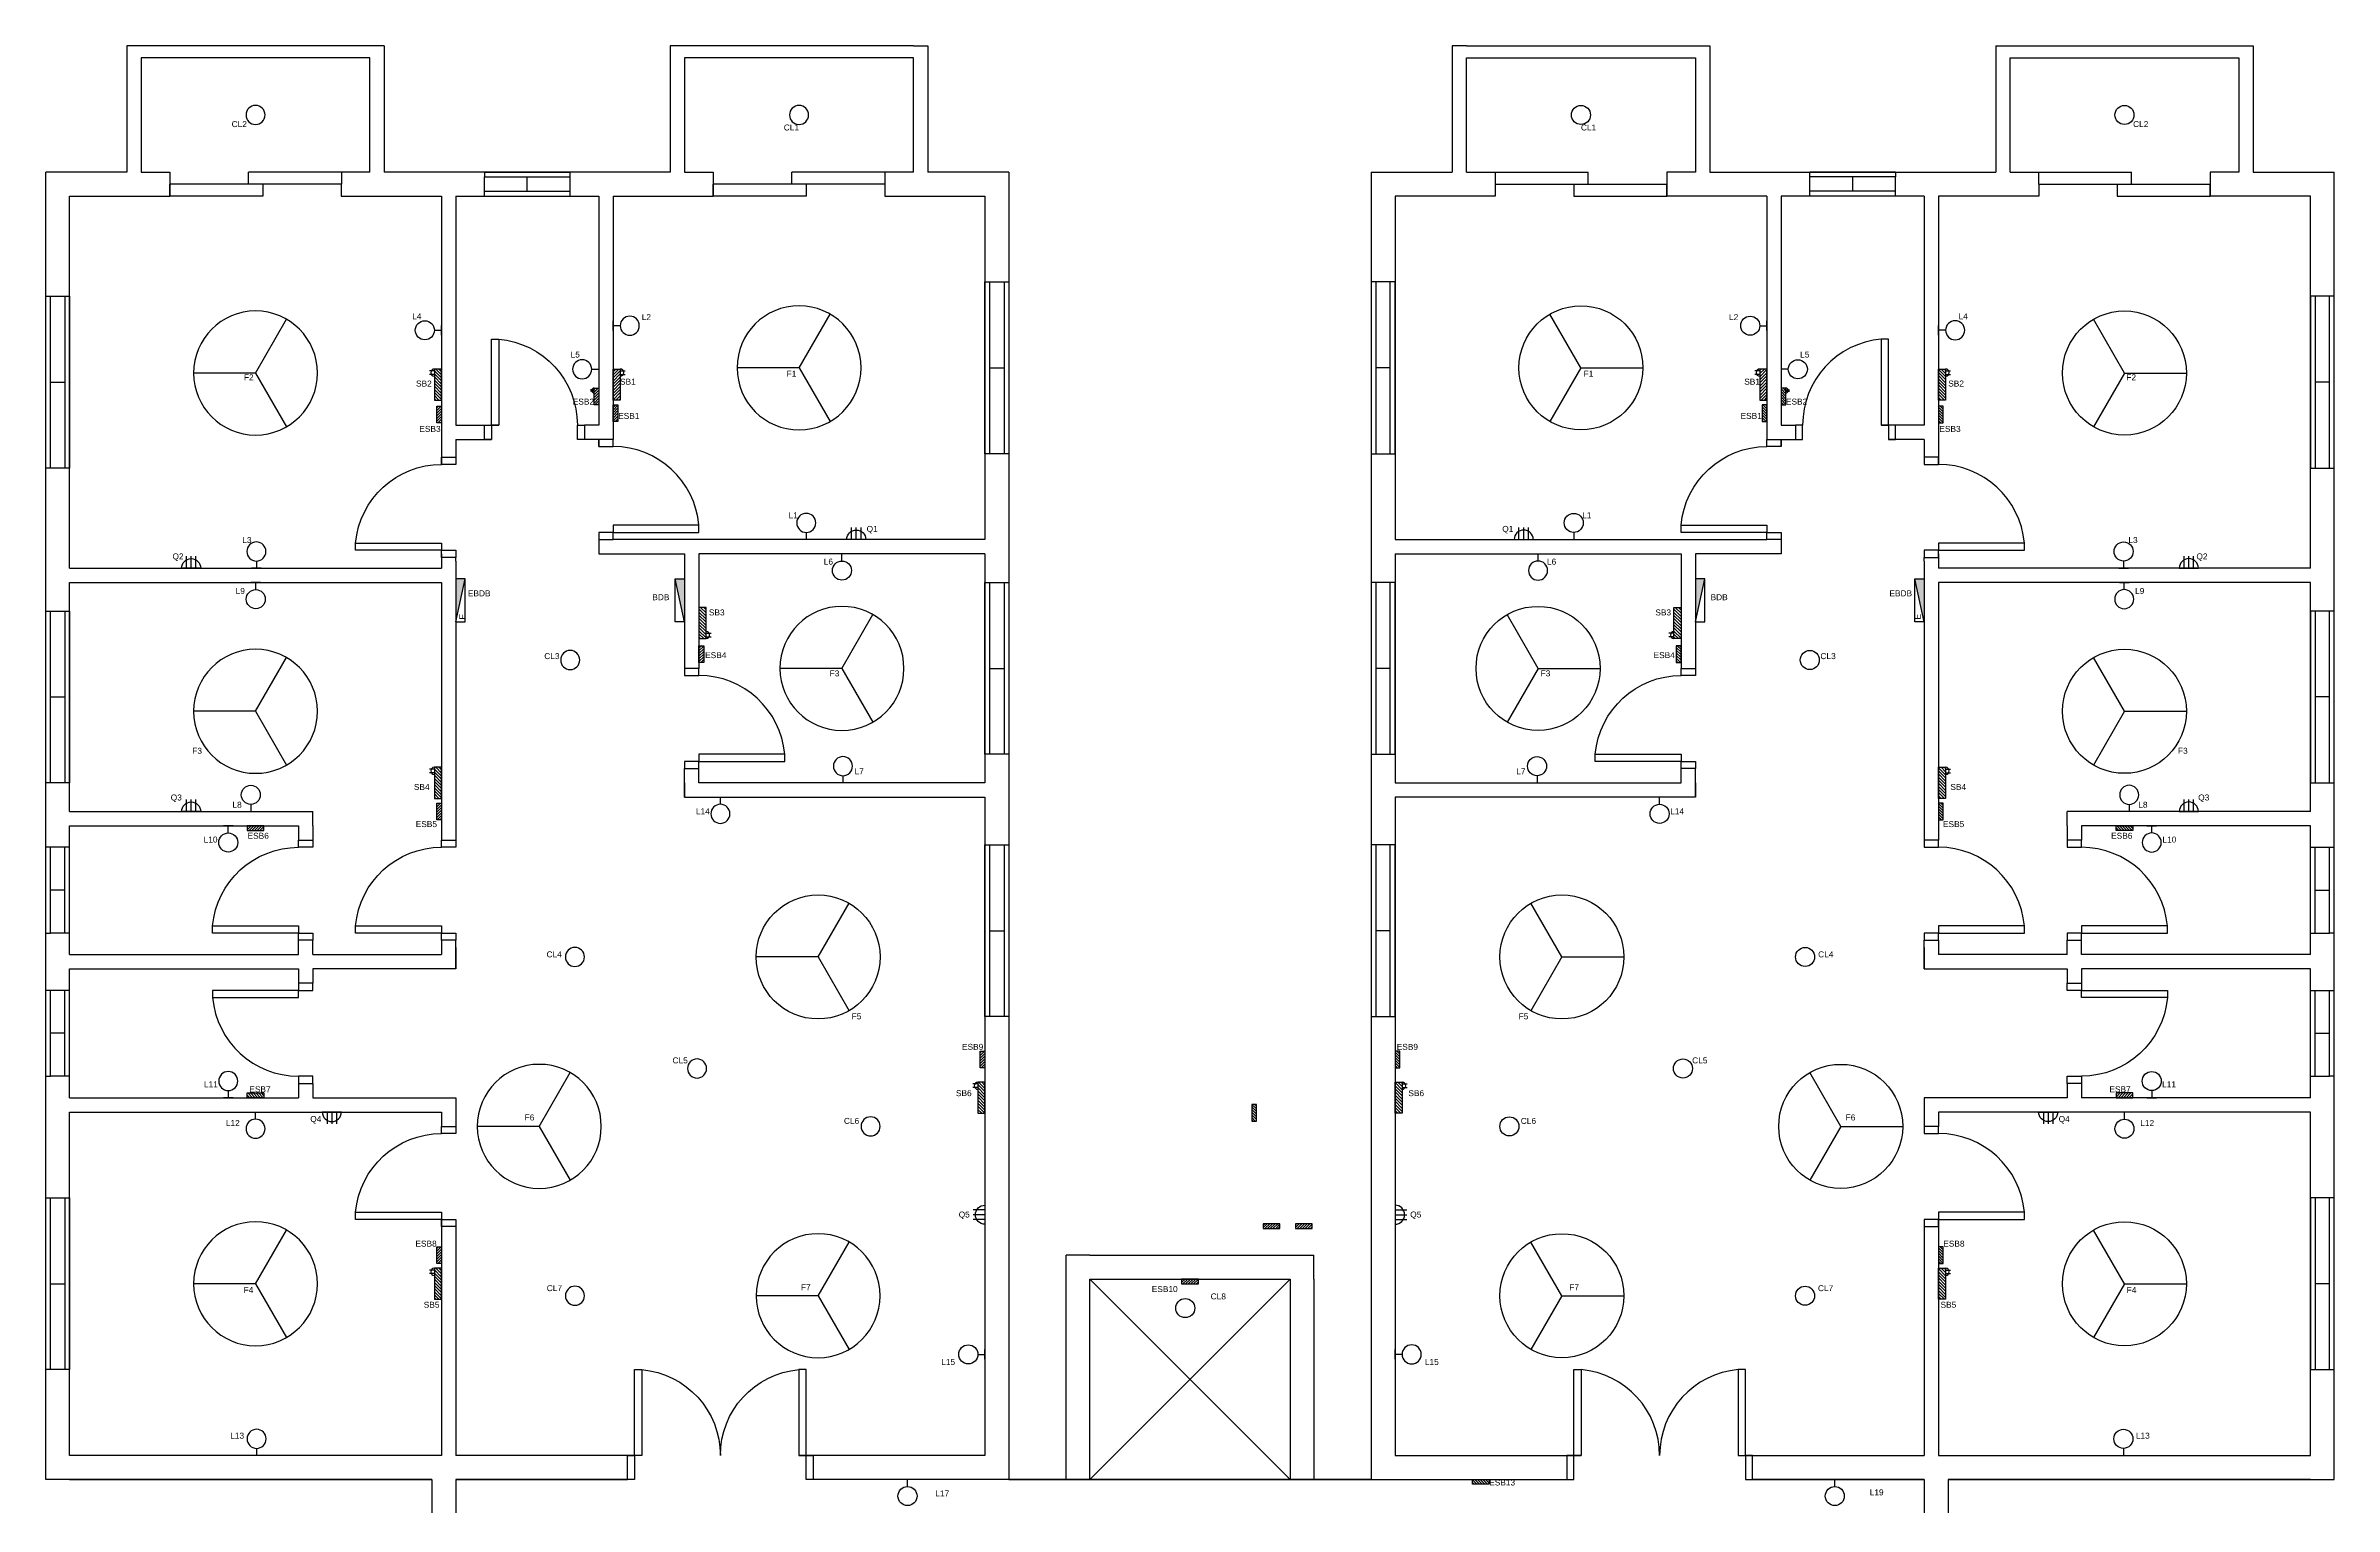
# Model space of a CAD drawing. Header units: inches. Extents: x 61297 to 163996, y 9483 to 32239.
# Drawn here: x 72933 to 73893, y 10203 to 10815 of the extents above; entities that cross this region are included whole.
import ezdxf

# ---------------------------------------------------------------- set-up
doc = ezdxf.new("R2010")
doc.units = ezdxf.units.IN
doc.linetypes.add('HIDDEN', pattern=[9.525, 6.35, -3.175])
for name, color, linetype in [('door', 80, 'Continuous'), ('Doors', 230, 'Continuous'), ('Layer1', 7, 'Continuous'), ('Light Fans and Socketst', 170, 'Continuous'), ('Main Conduit', 50, 'HIDDEN'), ('Toiler Window', 30, 'Continuous'), ('Windows', 30, 'Continuous')]:
    doc.layers.add(name, color=color, linetype=linetype)
doc.styles.get("Standard").update_dxf_attribs({"font": 'arial.ttf'})
pattern_1 = [(45, (67717.308, 6904.4966), (-0.65106857, 0.65106857), [])]
pattern_2 = [(315, (71950.6641, 13825.1113), (0.65106857, 0.65106857), [])]
pattern_3 = [(135, (75394.8549, 7420.5639), (-0.65106857, -0.65106857), [])]
pattern_4 = [(315, (71950.6641, 13658.1372), (0.65106857, 0.65106857), [])]
pattern_5 = [(315, (71950.6641, 13448.1372), (0.65106857, 0.65106857), [])]
pattern_6 = [(315, (71722.6641, 13526.1372), (0.65106857, 0.65106857), [])]

# ---------------------------------------------------------------- blocks, each defined once
blk = doc.blocks.new('Door_Sing')
at = {"layer": 'Doors'}
for points in [[(-3, 6), (-3, 42), (-6, 42), (-6, 6), (-3, 6)], [(-38.98, 0), (-38.98, 6), (-41.98, 6), (-41.98, 0), (-38.98, 0)]]:
    blk.add_lwpolyline(points, dxfattribs=at)
blk.add_lwpolyline([(-3, 0), (0, 0), (0, 6), (-3, 6)], close=True, dxfattribs=at)
blk.add_arc((-2.84, 6), 36.14, 95.01978, 180, dxfattribs=at)
blk = doc.blocks.new('Window_Large')
at = {"layer": 'Windows'}
for p, q in [((72, 10), (0, 10)), ((0, 10), (0, 0)), ((72, 0), (72, 10)), ((72, 8), (0, 8)), ((0, 2), (72, 2)), ((0, 0), (72, 0)), ((36, 8), (36, 2))]:
    blk.add_line(p, q, dxfattribs=at)
blk = doc.blocks.new('Toilet Window')
for p, q in [((82016.8, 16081.38), (82016.8, 16117.38)), ((82016.8, 16117.38), (82026.8, 16117.38)), ((82018.8, 16081.38), (82018.8, 16117.38)), ((82024.8, 16081.38), (82024.8, 16117.38)), ((82026.8, 16081.38), (82026.8, 16117.38)), ((82018.8, 16099.38), (82024.8, 16099.38)), ((82016.8, 16081.38), (82018.8, 16081.38)), ((82018.8, 16081.38), (82024.8, 16081.38)), ((82026.8, 16081.38), (82024.8, 16081.38))]:
    blk.add_line(p, q)
blk = doc.blocks.new('Fan')
at = {"layer": 'Light Fans and Socketst'}
for q in [(-13, 22.52), (-13, -22.52), (26, 0)]:
    blk.add_line((0, 0), q, dxfattribs=at)
blk.add_circle((0, 0), 26, dxfattribs=at)
blk = doc.blocks.new('Light Ceiling')
at = {"layer": 'Light Fans and Socketst'}
blk.add_circle((0, 0), 4, dxfattribs=at)
blk = doc.blocks.new('Light')
at = {"layer": 'Light Fans and Socketst'}
blk.add_line((0, 2), (0, -2), dxfattribs=at)
blk.add_lwpolyline([(2.99, 0), (1.49, 0), (0, 0)], dxfattribs=at)
blk.add_circle((6.99, 0), 4, dxfattribs=at)
blk = doc.blocks.new('BDB')
h = blk.add_hatch(color=256)
h.dxf.hatch_style = 1
h.paths.add_polyline_path([(13.5, 4), (-4.5, 0), (13.5, 0)])
blk.add_line((-4.5, 0), (13.5, 4))
at = {"layer": 'Layer1'}
blk.add_lwpolyline([(-4.5, 4), (13.5, 4), (13.5, 0), (-4.5, 0), (-4.5, 4)], dxfattribs=at)
blk = doc.blocks.new('Emergency_BDB')
at = {"layer": 'Layer1'}
blk.add_blockref('BDB', (0, 0), dxfattribs=at)
at = {"layer": 'Layer1', "insert": (-4.5, 4), "char_height": 2.5, "attachment_point": 1}
blk.add_mtext_dynamic_manual_height_columns(' E', width=4.2009, gutter_width=12.5, heights=[0], dxfattribs=at)
blk = doc.blocks.new('ESB')
h = blk.add_hatch()
h.set_pattern_fill('ANSI31', color=256, scale=0.25)
h.set_pattern_definition([(45, (-3149.957, -1763.2019), (-0.561266, 0.561266), [])])
h.paths.add_polyline_path([(3.5, 2), (-3.5, 2), (-3.5, 0), (3.5, 0)])
blk.add_lwpolyline([(3.5, 0), (3.5, 2), (-3.5, 2), (-3.5, 0)], close=True)
blk = doc.blocks.new('Socket')
for p, q in [((-4, 0), (4, 0)), ((-2, 0), (-2, 5)), ((0, 0), (0, 5)), ((2, 0), (2, 5))]:
    blk.add_line(p, q)
blk.add_arc((0, 0), 4, 0, 180)

msp = doc.modelspace()

# ---------------------------------------------------------------- hatches: boundary and pattern name
at = {"layer": 'Layer1'}
h = msp.add_hatch(dxfattribs=at)
h.set_pattern_fill('ANSI31', color=256, scale=0.29, angle=-90)
h.set_pattern_definition(pattern_2)
h.paths.add_polyline_path([(73095.78, 10666.311), (73098.76, 10666.311), (73098.76, 10679.339), (73095.78, 10679.339)])
h = msp.add_hatch(dxfattribs=at)
h.set_pattern_fill('ANSI31', color=256, scale=0.29)
h.set_pattern_definition(pattern_1)
h.paths.add_polyline_path([(73173.74, 10679.339), (73170.76, 10679.339), (73170.76, 10666.311), (73173.74, 10666.311)])
h = msp.add_hatch(dxfattribs=at)
h.set_pattern_fill('ANSI31', color=256, scale=0.29)
h.set_pattern_definition(pattern_1)
h.paths.add_polyline_path([(73651.78, 10679.339), (73654.76, 10679.339), (73654.76, 10666.311), (73651.78, 10666.311)])
h = msp.add_hatch(dxfattribs=at)
h.set_pattern_fill('ANSI31', color=256, scale=0.29, angle=-90)
h.set_pattern_definition(pattern_2)
h.paths.add_polyline_path([(73729.74, 10679.339), (73726.76, 10679.339), (73726.76, 10666.311), (73729.74, 10666.311)])
h = msp.add_hatch(dxfattribs=at)
h.set_pattern_fill('ANSI31', color=256, scale=0.29, angle=90)
h.set_pattern_definition(pattern_3)
h.paths.add_polyline_path([(73209.74, 10579.365), (73206.76, 10579.365), (73206.76, 10566.336), (73209.74, 10566.336)])
h = msp.add_hatch(dxfattribs=at)
h.set_pattern_fill('ANSI31', color=256, scale=0.29, angle=90)
h.set_pattern_definition(pattern_3)
h.paths.add_polyline_path([(73615.78, 10566.336), (73618.76, 10566.336), (73618.76, 10579.365), (73615.78, 10579.365)])
h = msp.add_hatch(dxfattribs=at)
h.set_pattern_fill('ANSI31', color=256, scale=0.29, angle=-90)
h.set_pattern_definition(pattern_4)
h.paths.add_polyline_path([(73095.78, 10499.336), (73098.76, 10499.336), (73098.76, 10512.365), (73095.78, 10512.365)])
h = msp.add_hatch(dxfattribs=at)
h.set_pattern_fill('ANSI31', color=256, scale=0.29, angle=-90)
h.set_pattern_definition(pattern_4)
h.paths.add_polyline_path([(73729.74, 10512.365), (73726.76, 10512.365), (73726.76, 10499.336), (73729.74, 10499.336)])
h = msp.add_hatch(dxfattribs=at)
h.set_pattern_fill('ANSI31', color=256, scale=0.29, angle=-90)
h.set_pattern_definition(pattern_6)
h.paths.add_polyline_path([(73323.78, 10367.336), (73326.76, 10367.336), (73326.76, 10380.365), (73323.78, 10380.365)])
h = msp.add_hatch(dxfattribs=at)
h.set_pattern_fill('ANSI31', color=256, scale=0.29, angle=-90)
h.set_pattern_definition(pattern_6)
h.paths.add_polyline_path([(73501.74, 10380.365), (73498.76, 10380.365), (73498.76, 10367.336), (73501.74, 10367.336)])
h = msp.add_hatch(dxfattribs=at)
h.set_pattern_fill('ANSI31', color=256, scale=0.29, angle=-90)
h.set_pattern_definition(pattern_5)
h.paths.add_polyline_path([(73095.78, 10289.336), (73098.76, 10289.336), (73098.76, 10302.365), (73095.78, 10302.365)])
h = msp.add_hatch(dxfattribs=at)
h.set_pattern_fill('ANSI31', color=256, scale=0.29, angle=-90)
h.set_pattern_definition(pattern_5)
h.paths.add_polyline_path([(73729.74, 10302.365), (73726.76, 10302.365), (73726.76, 10289.336), (73729.74, 10289.336)])

# ---------------------------------------------------------------- linework, layer by layer
for p, q in [((72966.76, 10814.851), (72966.76, 10761.851)), ((73074.76, 10814.851), (72966.76, 10814.851)), ((73068.76, 10809.851), (72972.76, 10809.851)), ((72972.76, 10809.851), (72972.76, 10761.851)), ((73068.76, 10761.851), (73068.76, 10809.851)), ((73074.76, 10814.851), (73074.76, 10761.851)), ((73200.76, 10814.851), (73194.76, 10814.851)), ((73194.76, 10814.851), (73194.76, 10761.851)), ((73296.76, 10814.851), (73200.76, 10814.851)), ((73296.76, 10809.851), (73200.76, 10809.851)), ((73200.76, 10809.851), (73200.76, 10761.851)), ((73296.76, 10814.851), (73302.76, 10814.851)), ((73296.76, 10761.851), (73296.76, 10809.851)), ((73302.76, 10814.851), (73302.76, 10761.851)), ((73528.76, 10814.851), (73522.76, 10814.851)), ((73522.76, 10814.851), (73522.76, 10761.851)), ((73528.76, 10814.851), (73624.76, 10814.851)), ((73528.76, 10761.851), (73528.76, 10809.851)), ((73528.76, 10809.851), (73624.76, 10809.851)), ((73624.76, 10814.851), (73630.76, 10814.851)), ((73624.76, 10809.851), (73624.76, 10761.851)), ((73630.76, 10814.851), (73630.76, 10761.851)), ((73750.76, 10814.851), (73750.76, 10761.851)), ((73750.76, 10814.851), (73858.76, 10814.851)), ((73756.76, 10761.851), (73756.76, 10809.851)), ((73756.76, 10809.851), (73852.76, 10809.851)), ((73852.76, 10809.851), (73852.76, 10761.851)), ((73858.76, 10814.851), (73858.76, 10761.851)), ((72932.76, 10213.851), (72932.76, 10761.851)), ((72966.76, 10761.851), (72932.76, 10761.851)), ((72972.76, 10761.851), (72984.76, 10761.851)), ((72984.76, 10761.851), (72984.783, 10751.851)), ((73056.76, 10761.851), (73056.736, 10751.851)), ((73068.76, 10761.851), (73056.76, 10761.851)), ((73194.76, 10761.851), (73074.76, 10761.851)), ((73200.76, 10761.851), (73212.76, 10761.851)), ((73212.76, 10761.851), (73212.783, 10751.851)), ((73284.76, 10761.851), (73284.736, 10751.851)), ((73296.76, 10761.851), (73284.76, 10761.851)), ((73336.76, 10761.851), (73302.76, 10761.851)), ((73336.76, 10761.851), (73336.76, 10213.851)), ((73488.76, 10761.851), (73488.76, 10213.851)), ((73488.76, 10761.851), (73522.76, 10761.851)), ((73528.76, 10761.851), (73540.76, 10761.851)), ((73540.76, 10761.851), (73540.783, 10751.851)), ((73612.76, 10761.851), (73612.736, 10751.851)), ((73624.76, 10761.851), (73612.76, 10761.851)), ((73630.76, 10761.851), (73750.76, 10761.851)), ((73756.76, 10761.851), (73768.76, 10761.851)), ((73768.76, 10761.851), (73768.783, 10751.851)), ((73840.76, 10761.851), (73840.736, 10751.851)), ((73852.76, 10761.851), (73840.76, 10761.851)), ((73858.76, 10761.851), (73892.76, 10761.851)), ((73892.76, 10213.851), (73892.76, 10761.851)), ((72942.76, 10595.851), (72942.76, 10751.851)), ((72942.76, 10751.851), (72984.783, 10751.851)), ((73056.736, 10751.851), (73098.76, 10751.851)), ((73098.76, 10751.851), (73098.76, 10639.339)), ((73104.76, 10751.851), (73164.76, 10751.851)), ((73104.76, 10751.851), (73104.76, 10655.851)), ((73170.76, 10751.851), (73212.783, 10751.851)), ((73170.76, 10751.851), (73170.76, 10649.851)), ((73284.736, 10751.851), (73326.76, 10751.851)), ((73326.76, 10751.851), (73326.76, 10607.851)), ((73540.783, 10751.851), (73498.76, 10751.851)), ((73498.76, 10751.851), (73498.76, 10607.851)), ((73654.76, 10751.851), (73612.736, 10751.851)), ((73654.76, 10751.851), (73654.76, 10649.851)), ((73720.76, 10751.851), (73660.76, 10751.851)), ((73720.76, 10751.851), (73720.76, 10655.851)), ((73768.783, 10751.851), (73726.76, 10751.851)), ((73726.76, 10751.851), (73726.76, 10639.339)), ((73882.76, 10751.851), (73840.736, 10751.851)), ((73882.76, 10595.851), (73882.76, 10751.851)), ((73162.76, 10670.684), (73161.26, 10670.684)), ((73162.76, 10670.017), (73161.26, 10670.017)), ((73662.76, 10670.684), (73664.26, 10670.684)), ((73662.76, 10670.017), (73664.26, 10670.017)), ((73104.76, 10655.851), (73122.783, 10655.851)), ((73104.76, 10649.851), (73119.783, 10649.851)), ((73104.76, 10649.851), (73104.76, 10639.339)), ((73720.76, 10655.851), (73702.736, 10655.851)), ((73720.76, 10649.851), (73705.736, 10649.851)), ((73720.76, 10649.851), (73720.76, 10639.339)), ((73164.76, 10610.874), (73164.76, 10607.851)), ((73660.76, 10610.874), (73660.76, 10607.851)), ((73098.76, 10601.851), (73098.76, 10595.851)), ((73104.76, 10598.851), (73104.76, 10600.362)), ((73104.76, 10598.851), (73104.76, 10478.851)), ((73164.76, 10607.851), (73164.76, 10601.851)), ((73164.76, 10601.851), (73200.76, 10601.851)), ((73326.76, 10607.851), (73170.76, 10607.851)), ((73200.76, 10601.851), (73200.76, 10553.851)), ((73206.76, 10601.851), (73206.76, 10553.851)), ((73326.76, 10601.851), (73206.76, 10601.851)), ((73326.76, 10601.851), (73326.76, 10505.851)), ((73498.76, 10607.851), (73654.76, 10607.851)), ((73498.76, 10601.851), (73498.76, 10505.851)), ((73498.76, 10601.851), (73618.76, 10601.851)), ((73618.76, 10601.851), (73618.76, 10553.851)), ((73660.76, 10601.851), (73624.76, 10601.851)), ((73624.76, 10601.851), (73624.76, 10553.851)), ((73660.76, 10607.851), (73660.76, 10601.851)), ((73720.76, 10598.851), (73720.76, 10600.362)), ((73720.76, 10598.851), (73720.76, 10478.851)), ((73726.76, 10601.851), (73726.76, 10595.851)), ((72942.76, 10595.851), (73098.76, 10595.851)), ((72942.76, 10493.851), (72942.76, 10589.851)), ((72942.76, 10589.851), (73098.76, 10589.851)), ((73098.76, 10589.851), (73098.76, 10481.851)), ((73882.76, 10595.851), (73726.76, 10595.851)), ((73882.76, 10589.851), (73726.76, 10589.851)), ((73726.76, 10589.851), (73726.76, 10481.851)), ((73882.76, 10493.851), (73882.76, 10589.851)), ((73200.76, 10499.851), (73200.76, 10511.874)), ((73200.76, 10505.851), (73200.76, 10499.851)), ((73206.76, 10505.851), (73206.76, 10511.874)), ((73618.76, 10505.851), (73618.76, 10511.874)), ((73624.76, 10499.851), (73624.76, 10511.874)), ((73624.76, 10505.851), (73624.76, 10499.851)), ((72942.76, 10493.851), (73044.76, 10493.851)), ((73044.76, 10487.851), (73044.76, 10493.851)), ((73200.76, 10499.851), (73326.76, 10499.851)), ((73326.76, 10499.851), (73326.76, 10223.851)), ((73498.76, 10499.851), (73498.76, 10223.851)), ((73624.76, 10499.851), (73498.76, 10499.851)), ((73882.76, 10493.851), (73780.76, 10493.851)), ((73780.76, 10487.851), (73780.76, 10493.851)), ((72942.76, 10433.851), (72942.76, 10487.851)), ((72942.76, 10487.851), (73038.76, 10487.851)), ((73038.76, 10487.851), (73038.76, 10481.827)), ((73044.76, 10487.851), (73044.76, 10481.827)), ((73780.76, 10487.851), (73780.76, 10481.827)), ((73882.76, 10487.851), (73786.76, 10487.851)), ((73786.76, 10487.851), (73786.76, 10481.827)), ((73882.76, 10433.851), (73882.76, 10487.851)), ((73038.76, 10433.851), (73038.76, 10439.851)), ((73044.76, 10433.851), (73044.76, 10439.851)), ((73098.76, 10439.874), (73098.76, 10433.851)), ((73104.76, 10427.851), (73104.76, 10439.874)), ((73104.76, 10436.851), (73104.76, 10427.851)), ((73720.76, 10427.851), (73720.76, 10439.874)), ((73720.76, 10436.851), (73720.76, 10427.851)), ((73726.76, 10439.874), (73726.76, 10433.851)), ((73780.76, 10433.851), (73780.76, 10439.851)), ((73786.76, 10433.851), (73786.76, 10439.851)), ((72942.76, 10433.851), (73038.76, 10433.851)), ((72942.76, 10373.851), (72942.76, 10427.851)), ((72942.76, 10427.851), (73038.76, 10427.851)), ((73038.76, 10427.851), (73038.76, 10421.851)), ((73044.76, 10433.851), (73098.76, 10433.851)), ((73104.76, 10427.851), (73044.76, 10427.851)), ((73044.76, 10427.851), (73044.76, 10421.851)), ((73104.76, 10433.851), (73104.76, 10427.851)), ((73720.76, 10433.851), (73720.76, 10427.851)), ((73720.76, 10427.851), (73780.76, 10427.851)), ((73780.76, 10433.851), (73726.76, 10433.851)), ((73780.76, 10427.851), (73780.76, 10421.851)), ((73882.76, 10433.851), (73786.76, 10433.851)), ((73882.76, 10427.851), (73786.76, 10427.851)), ((73786.76, 10427.851), (73786.76, 10421.851)), ((73882.76, 10373.851), (73882.76, 10427.851)), ((73038.76, 10379.874), (73038.76, 10373.851)), ((73044.76, 10379.874), (73044.76, 10373.851)), ((73780.76, 10379.874), (73780.76, 10373.851)), ((73786.76, 10379.874), (73786.76, 10373.851)), ((72942.76, 10373.851), (73038.76, 10373.851)), ((73044.76, 10373.851), (73098.76, 10373.851)), ((73098.76, 10373.851), (73104.76, 10373.851)), ((73104.76, 10373.851), (73104.76, 10364.851)), ((73104.76, 10373.851), (73104.76, 10367.851)), ((73720.76, 10373.851), (73720.76, 10364.851)), ((73726.76, 10373.851), (73720.76, 10373.851)), ((73720.76, 10373.851), (73720.76, 10367.851)), ((73780.76, 10373.851), (73726.76, 10373.851)), ((73882.76, 10373.851), (73786.76, 10373.851)), ((72942.76, 10223.851), (72942.76, 10367.851)), ((72942.76, 10367.851), (73098.76, 10367.851)), ((73098.76, 10367.851), (73098.76, 10364.851)), ((73098.76, 10364.851), (73098.76, 10361.827)), ((73104.76, 10367.851), (73104.76, 10361.827)), ((73720.76, 10367.851), (73720.76, 10361.827)), ((73882.76, 10367.851), (73726.76, 10367.851)), ((73726.76, 10367.851), (73726.76, 10364.851)), ((73726.76, 10364.851), (73726.76, 10361.827)), ((73882.76, 10223.851), (73882.76, 10367.851)), ((73098.76, 10325.851), (73098.76, 10223.851)), ((73104.76, 10322.851), (73104.76, 10223.851)), ((73720.76, 10322.851), (73720.76, 10223.851)), ((73726.76, 10325.851), (73726.76, 10223.851)), ((73360.76, 10297.851), (73360.76, 10307.851)), ((73370.76, 10307.851), (73360.76, 10307.851)), ((73370.76, 10307.851), (73454.76, 10307.851)), ((73454.76, 10307.851), (73464.76, 10307.851)), ((73464.76, 10297.851), (73464.76, 10307.851)), ((73360.76, 10213.851), (73360.76, 10297.851)), ((73370.76, 10213.851), (73370.76, 10297.851)), ((73370.76, 10297.851), (73454.76, 10297.851)), ((73370.76, 10297.851), (73454.76, 10213.851)), ((73370.76, 10213.851), (73454.76, 10297.851)), ((73454.76, 10297.851), (73454.76, 10213.851)), ((73464.76, 10297.851), (73464.76, 10213.851)), ((73098.76, 10223.851), (72942.76, 10223.851)), ((73182.783, 10223.851), (73104.76, 10223.851)), ((73326.76, 10223.851), (73248.736, 10223.851)), ((73498.76, 10223.851), (73576.783, 10223.851)), ((73642.736, 10223.851), (73720.76, 10223.851)), ((73726.76, 10223.851), (73882.76, 10223.851)), ((72942.76, 10213.851), (72932.76, 10213.851)), ((73094.76, 10213.851), (72942.76, 10213.851)), ((72942.76, 10213.851), (73094.76, 10213.851)), ((73094.76, 10213.851), (72942.76, 10213.851)), ((73094.76, 10213.851), (73094.76, 10118.865)), ((73179.783, 10213.851), (73104.76, 10213.851)), ((73104.76, 10213.851), (73176.783, 10213.851)), ((73176.783, 10213.851), (73104.76, 10213.851)), ((73104.76, 10213.851), (73104.76, 10118.865)), ((73336.76, 10213.851), (73251.736, 10213.851)), ((73488.76, 10213.851), (73336.76, 10213.851)), ((73336.76, 10213.851), (73488.76, 10213.851)), ((73336.76, 10213.851), (73370.76, 10213.851)), ((73336.76, 10213.851), (73370.76, 10213.851)), ((73488.76, 10213.851), (73573.783, 10213.851)), ((73645.736, 10213.851), (73720.76, 10213.851)), ((73720.76, 10213.851), (73648.736, 10213.851)), ((73648.736, 10213.851), (73720.76, 10213.851)), ((73720.76, 10213.851), (73720.76, 10118.865)), ((73730.76, 10213.851), (73882.76, 10213.851)), ((73882.76, 10213.851), (73730.76, 10213.851)), ((73730.76, 10213.851), (73882.76, 10213.851)), ((73730.76, 10213.851), (73730.76, 10118.865)), ((73882.76, 10213.851), (73892.76, 10213.851))]:
    msp.add_line(p, q)
for points in [[(73164.76, 10751.851), (73164.76, 10655.851), (73158.76, 10655.851)], [(73660.76, 10751.851), (73660.76, 10655.851), (73666.76, 10655.851)], [(73164.76, 10646.851), (73164.76, 10649.851), (73161.76, 10649.851), (73158.76, 10649.851)], [(73660.76, 10646.851), (73660.76, 10649.851), (73663.76, 10649.851), (73666.76, 10649.851)], [(73326.76, 10505.851), (73206.76, 10505.851)], [(73498.76, 10505.851), (73618.76, 10505.851)]]:
    msp.add_lwpolyline(points)
for centre, start, end in [((73162.76, 10670.351), 90, 270), ((73662.76, 10670.351), 270, 90)]:
    msp.add_arc(centre, 1, start, end)
at = {"layer": 'door'}
for p, q in [((73017.76, 10756.851), (73017.76, 10761.851)), ((73056.76, 10761.851), (73017.76, 10761.851)), ((73056.76, 10761.851), (73056.76, 10756.851)), ((73245.76, 10756.851), (73245.76, 10761.851)), ((73284.76, 10761.851), (73245.76, 10761.851)), ((73284.76, 10761.851), (73284.76, 10756.851)), ((73540.76, 10761.851), (73579.76, 10761.851)), ((73540.76, 10761.851), (73540.76, 10756.851)), ((73579.76, 10756.851), (73579.76, 10761.851)), ((73768.76, 10761.851), (73807.76, 10761.851)), ((73768.76, 10761.851), (73768.76, 10756.851)), ((73807.76, 10756.851), (73807.76, 10761.851)), ((72984.76, 10751.851), (72984.76, 10756.851)), ((73023.76, 10756.851), (72984.76, 10756.851)), ((73056.76, 10756.851), (73017.76, 10756.851)), ((73023.76, 10756.851), (73023.76, 10751.851)), ((73212.76, 10751.851), (73212.76, 10756.851)), ((73251.76, 10756.851), (73212.76, 10756.851)), ((73284.76, 10756.851), (73245.76, 10756.851)), ((73251.76, 10756.851), (73251.76, 10751.851)), ((73540.76, 10756.851), (73579.76, 10756.851)), ((73573.76, 10756.851), (73612.76, 10756.851)), ((73573.76, 10756.851), (73573.76, 10751.851)), ((73612.76, 10751.851), (73612.76, 10756.851)), ((73768.76, 10756.851), (73807.76, 10756.851)), ((73801.76, 10756.851), (73840.76, 10756.851)), ((73801.76, 10756.851), (73801.76, 10751.851)), ((73840.76, 10751.851), (73840.76, 10756.851)), ((73023.76, 10751.851), (72984.76, 10751.851)), ((73251.76, 10751.851), (73212.76, 10751.851)), ((73573.76, 10751.851), (73612.76, 10751.851)), ((73801.76, 10751.851), (73840.76, 10751.851))]:
    msp.add_line(p, q, dxfattribs=at)
at = {"layer": 'Doors'}
for p, q in [((73179.783, 10227.851), (73179.783, 10233.851)), ((73645.736, 10227.851), (73645.736, 10233.851)), ((73179.783, 10223.851), (73179.783, 10227.851)), ((73645.736, 10223.851), (73645.736, 10227.851))]:
    msp.add_line(p, q, dxfattribs=at)
for points in [[(73179.783, 10213.851), (73176.783, 10213.851), (73176.783, 10223.851), (73179.783, 10223.851), (73179.783, 10259.851), (73182.783, 10259.851), (73182.783, 10223.851), (73179.783, 10223.851), (73179.783, 10219.851)], [(73254.736, 10213.851), (73251.736, 10213.851), (73251.736, 10217.851), (73251.736, 10223.851), (73251.736, 10259.851), (73248.736, 10259.851), (73248.736, 10223.851), (73251.736, 10223.851), (73254.736, 10223.851), (73254.736, 10217.851)], [(73570.783, 10213.851), (73573.783, 10213.851), (73573.783, 10217.851), (73573.783, 10223.851), (73573.783, 10259.851), (73576.783, 10259.851), (73576.783, 10223.851), (73573.783, 10223.851), (73570.783, 10223.851), (73570.783, 10217.851)], [(73645.736, 10213.851), (73648.736, 10213.851), (73648.736, 10223.851), (73645.736, 10223.851), (73645.736, 10259.851), (73642.736, 10259.851), (73642.736, 10223.851), (73645.736, 10223.851), (73645.736, 10219.851)]]:
    msp.add_lwpolyline(points, close=True, dxfattribs=at)
for points in [[(73182.783, 10259.851, -0.3887794), (73215.76, 10223.851, -0.3887794), (73248.736, 10259.851)], [(73642.736, 10259.851, 0.3887794), (73609.76, 10223.851, 0.3887794), (73576.783, 10259.851)]]:
    msp.add_lwpolyline(points, format="xyb", dxfattribs=at)
at = {"layer": 'Layer1'}
for p, q in [((73095.78, 10678.589), (73093.664, 10678.589)), ((73095.78, 10677.089), (73093.664, 10677.089)), ((73173.74, 10678.589), (73175.855, 10678.589)), ((73173.74, 10677.089), (73175.855, 10677.089)), ((73651.78, 10678.589), (73649.664, 10678.589)), ((73651.78, 10677.089), (73649.664, 10677.089)), ((73729.74, 10678.589), (73731.855, 10678.589)), ((73729.74, 10677.089), (73731.855, 10677.089)), ((73209.74, 10568.586), (73211.855, 10568.586)), ((73209.74, 10567.086), (73211.855, 10567.086)), ((73615.78, 10568.586), (73613.664, 10568.586)), ((73615.78, 10567.086), (73613.664, 10567.086)), ((73095.78, 10511.615), (73093.664, 10511.615)), ((73095.78, 10510.115), (73093.664, 10510.115)), ((73729.74, 10511.615), (73731.855, 10511.615)), ((73729.74, 10510.115), (73731.855, 10510.115)), ((73323.78, 10379.615), (73321.664, 10379.615)), ((73323.78, 10378.115), (73321.664, 10378.115)), ((73501.74, 10379.615), (73503.855, 10379.615)), ((73501.74, 10378.115), (73503.855, 10378.115)), ((73095.78, 10301.615), (73093.664, 10301.615)), ((73729.74, 10301.615), (73731.855, 10301.615)), ((73095.78, 10300.115), (73093.664, 10300.115)), ((73729.74, 10300.115), (73731.855, 10300.115))]:
    msp.add_line(p, q, dxfattribs=at)
for points in [[(73095.78, 10679.339), (73095.78, 10666.311), (73098.76, 10666.311), (73098.76, 10679.339)], [(73173.74, 10679.339), (73173.74, 10666.311), (73170.76, 10666.311), (73170.76, 10679.339)], [(73651.78, 10679.339), (73651.78, 10666.311), (73654.76, 10666.311), (73654.76, 10679.339)], [(73729.74, 10679.339), (73729.74, 10666.311), (73726.76, 10666.311), (73726.76, 10679.339)], [(73209.74, 10566.336), (73209.74, 10579.365), (73206.76, 10579.365), (73206.76, 10566.336)], [(73615.78, 10566.336), (73615.78, 10579.365), (73618.76, 10579.365), (73618.76, 10566.336)], [(73095.78, 10512.365), (73095.78, 10499.336), (73098.76, 10499.336), (73098.76, 10512.365)], [(73729.74, 10512.365), (73729.74, 10499.336), (73726.76, 10499.336), (73726.76, 10512.365)], [(73323.78, 10380.365), (73323.78, 10367.336), (73326.76, 10367.336), (73326.76, 10380.365)], [(73501.74, 10380.365), (73501.74, 10367.336), (73498.76, 10367.336), (73498.76, 10380.365)], [(73095.78, 10302.365), (73095.78, 10289.336), (73098.76, 10289.336), (73098.76, 10302.365)], [(73729.74, 10302.365), (73729.74, 10289.336), (73726.76, 10289.336), (73726.76, 10302.365)]]:
    msp.add_lwpolyline(points, close=True, dxfattribs=at)
for centre, start, end in [((73095.78, 10677.839), 90, 270), ((73173.74, 10677.839), 270, 90), ((73651.78, 10677.839), 90, 270), ((73729.74, 10677.839), 270, 90), ((73209.74, 10567.836), 270, 90), ((73615.78, 10567.836), 90, 270), ((73095.78, 10510.865), 90, 270), ((73729.74, 10510.865), 270, 90), ((73323.78, 10378.865), 90, 270), ((73501.74, 10378.865), 270, 90), ((73095.78, 10300.865), 90, 270), ((73729.74, 10300.865), 270, 90)]:
    msp.add_arc(centre, 1.5, start, end, dxfattribs=at)
at = {"layer": 'Light Fans and Socketst'}
for p, q in [((73256.76, 10432.865), (73269.76, 10455.381)), ((73568.76, 10432.865), (73555.76, 10455.381)), ((73256.76, 10432.865), (73230.76, 10432.865)), ((73256.76, 10432.865), (73269.76, 10410.348)), ((73568.76, 10432.865), (73555.76, 10410.348)), ((73568.76, 10432.865), (73594.76, 10432.865))]:
    msp.add_line(p, q, dxfattribs=at)
for centre in [(73256.76, 10432.865), (73568.76, 10432.865)]:
    msp.add_circle(centre, 26, dxfattribs=at)

# ---------------------------------------------------------------- block references
at = {"xscale": -1}
for name, p, rotation in [('Window_Large', (73336.76, 10715.851), 90), ('Window_Large', (72942.76, 10709.851), 90), ('ESB', (73164.76, 10667.851), 90), ('ESB', (73098.76, 10660.339), 90), ('ESB', (73170.76, 10660.851), 270), ('Door_Sing', (73660.76, 10607.874), 90), ('Door_Sing', (73104.76, 10600.362), 90), ('Window_Large', (73336.76, 10589.851), 90), ('Window_Large', (73336.76, 10589.851), 90), ('Window_Large', (72942.76, 10577.851), 90), ('ESB', (73206.76, 10559.851), 270), ('Door_Sing', (73624.76, 10511.874), 90), ('ESB', (73098.76, 10493.851), 90), ('ESB', (73804.76, 10487.851), 180), ('Door_Sing', (73044.76, 10439.851), 90), ('Door_Sing', (73104.76, 10439.874), 90), ('Window_Large', (73336.76, 10479.851), 90), ('Door_Sing', (73780.76, 10421.851), 270), ('ESB', (73326.76, 10389.851), 90), ('Door_Sing', (73104.76, 10319.851), 90), ('Socket', (73772.751, 10367.851), 180), ('Window_Large', (72942.76, 10331.851), 90), ('Socket', (73326.76, 10324.8), 90.00000000000024), ('ESB', (73098.76, 10307.851), 90), ('ESB', (73534.771, 10213.851), 180)]:
    msp.add_blockref(name, p, dxfattribs=dict(at, rotation=rotation))
for name, p, rotation in [('Window_Large', (73488.76, 10715.851), 270), ('Window_Large', (73882.76, 10709.851), 270), ('ESB', (73660.76, 10667.851), 270), ('ESB', (73654.76, 10660.851), 90), ('ESB', (73726.76, 10660.339), 270), ('Door_Sing', (73164.76, 10607.874), 270), ('Door_Sing', (73720.76, 10600.362), 270), ('Window_Large', (73488.76, 10589.851), 270), ('Window_Large', (73488.76, 10589.851), 270), ('Window_Large', (73882.76, 10577.851), 270), ('ESB', (73618.76, 10559.851), 90), ('Door_Sing', (73200.76, 10511.874), 270), ('ESB', (73726.76, 10493.851), 270), ('ESB', (73020.76, 10487.851), 180), ('Window_Large', (73488.76, 10479.851), 270), ('Door_Sing', (73720.76, 10439.874), 270), ('Door_Sing', (73780.76, 10439.851), 270), ('Door_Sing', (73044.76, 10421.851), 90.00000000000001), ('ESB', (73498.76, 10389.851), 270), ('ESB', (73438.633, 10367.549), 270), ('Socket', (73052.768, 10367.851), 180), ('Door_Sing', (73720.76, 10319.851), 270), ('Window_Large', (73882.76, 10331.851), 270), ('Socket', (73498.76, 10324.8), 269.9999999999998), ('ESB', (73726.76, 10307.851), 270)]:
    msp.add_blockref(name, p, dxfattribs=dict(rotation=rotation))
for name, p in [('Door_Sing', (73116.783, 10649.851)), ('Socket', (73272.76, 10607.851)), ('Socket', (72993.76, 10595.851)), ('Socket', (72993.76, 10493.851)), ('ESB', (73020.76, 10373.851))]:
    msp.add_blockref(name, p, dxfattribs=at)
for name, p in [('Door_Sing', (73708.736, 10649.851)), ('Socket', (73552.76, 10607.851)), ('Socket', (73831.76, 10595.851)), ('Socket', (73831.76, 10493.851)), ('ESB', (73804.76, 10373.851)), ('ESB', (73446.96, 10319.049)), ('ESB', (73460.508, 10319.049)), ('ESB', (73412.76, 10295.851))]:
    msp.add_blockref(name, p)
at = {"layer": 'Layer1', "xscale": -1}
for name, p in [('Fan', (73248.76, 10679.851)), ('Fan', (73020.76, 10677.672)), ('Light', (73164.76, 10679.24)), ('Fan', (73266.76, 10553.851)), ('Fan', (73020.76, 10535.851)), ('Light Ceiling', (73152.76, 10557.354)), ('Light Ceiling', (73154.734, 10432.865)), ('Fan', (73139.79, 10361.851)), ('Light Ceiling', (73205.954, 10386.115)), ('Light Ceiling', (73278.789, 10361.851)), ('Fan', (73020.76, 10295.851)), ('Fan', (73256.76, 10290.836)), ('Light Ceiling', (73154.763, 10290.836))]:
    msp.add_blockref(name, p, dxfattribs=at)
at = {"layer": 'Layer1'}
for name, p in [('Fan', (73576.76, 10679.851)), ('Fan', (73804.76, 10677.672)), ('Light', (73660.76, 10679.24)), ('Fan', (73558.76, 10553.851)), ('Light Ceiling', (73672.76, 10557.354)), ('Fan', (73804.76, 10535.851)), ('Light Ceiling', (73670.785, 10432.865)), ('Light Ceiling', (73619.565, 10386.115)), ('Fan', (73685.729, 10361.851)), ('Light Ceiling', (73546.731, 10361.851)), ('Fan', (73804.76, 10295.851)), ('Fan', (73568.76, 10290.836)), ('Light Ceiling', (73670.756, 10290.836)), ('Light Ceiling', (73410.782, 10285.649))]:
    msp.add_blockref(name, p, dxfattribs=at)
for name, p, rotation in [('Light', (73098.76, 10695.595), 180), ('Light', (73654.76, 10697.514), 179.9999999999995), ('Light', (73573.732, 10607.851), 89.99999999999953), ('Light', (73266.76, 10601.851), 269.9999999999995), ('Light', (73804.415, 10595.851), 89.9999999999995), ('Light', (73020.85, 10589.851), 269.9999999999995), ('BDB', (73200.76, 10577.851), 90.00000000000001), ('Emergency_BDB', (73720.76, 10577.851), 90), ('Light', (73558.339, 10505.851), 90.0000000000005), ('Light', (73018.766, 10493.851), 90.00000000000001), ('Light', (73609.76, 10499.851), 270), ('Light', (73009.313, 10487.851), 269.9999999999995), ('Light', (73816.206, 10373.851), 89.9999999999995), ('Light', (73804.76, 10367.851), 270), ('Light', (73326.76, 10266.263), 180), ('Light', (73804.31, 10223.851), 89.9999999999995), ('Light', (73294.248, 10213.851), 270), ('Light', (73683.248, 10213.851), 270)]:
    msp.add_blockref(name, p, dxfattribs=dict(at, rotation=rotation))
at = {"layer": 'Layer1', "xscale": -1}
for name, p, rotation in [('Light', (73170.76, 10697.514), 180), ('Light', (73726.76, 10695.595), 180), ('Light', (73251.787, 10607.851), 270.0000000000005), ('Light', (73021.104, 10595.851), 270.0000000000005), ('Light', (73558.76, 10601.851), 90.0000000000005), ('Emergency_BDB', (73104.76, 10577.851), 270), ('BDB', (73624.76, 10577.851), 270), ('Light', (73804.669, 10589.851), 90.0000000000005), ('Light', (73267.18, 10505.851), 269.9999999999995), ('Light', (73806.753, 10493.851), 270), ('Light', (73215.76, 10499.851), 90), ('Light', (73816.206, 10487.851), 90.0000000000005), ('Light', (73009.313, 10373.851), 270.0000000000005), ('Light', (73020.76, 10367.851), 90), ('Light', (73498.76, 10266.263), 180), ('Light', (73021.209, 10223.851), 270.0000000000005)]:
    msp.add_blockref(name, p, dxfattribs=dict(at, rotation=rotation))
at = {"layer": 'Main Conduit', "xscale": -1}
for p in [(73020.76, 10785.851), (73248.76, 10785.851)]:
    msp.add_blockref('Light Ceiling', p, dxfattribs=at)
at = {"layer": 'Main Conduit'}
for p in [(73576.76, 10785.851), (73804.76, 10785.851)]:
    msp.add_blockref('Light Ceiling', p, dxfattribs=at)
at = {"layer": 'Toiler Window', "xscale": -1, "rotation": 270}
msp.add_blockref('Toilet Window', (57035.382, -71264.945), dxfattribs=at)
at = {"layer": 'Toiler Window', "rotation": 90}
msp.add_blockref('Toilet Window', (89790.137, -71264.945), dxfattribs=at)
at = {"layer": 'Toiler Window', "xscale": -1}
for p in [(154959.555, -5638.527), (154959.555, -5698.527)]:
    msp.add_blockref('Toilet Window', p, dxfattribs=at)
at = {"layer": 'Toiler Window'}
for p in [(-8134.036, -5638.527), (-8134.036, -5698.527)]:
    msp.add_blockref('Toilet Window', p, dxfattribs=at)

# ---------------------------------------------------------------- texts
at = {"char_height": 2.5}
for s, insert, attachment_point in [('CL2', (73017.14, 10783.269), 3), ('CL1', (73248.76, 10781.851), 3), ('CL1', (73576.76, 10781.851), 1), ('CL2', (73808.379, 10783.269), 1), ('L4', (73090.35, 10702.68), 3), ('L2', (73186.639, 10702.331), 3), ('L2', (73638.88, 10702.331), 1), ('L4', (73735.169, 10702.68), 1), ('L5', (73156.817, 10686.67), 3), ('L5', (73668.702, 10686.67), 1), ('F2', (73019.967, 10677.138), 3), ('SB1', (73180.252, 10675.303), 3), ('F1', (73247.632, 10678.615), 3), ('F1', (73577.887, 10678.615), 1), ('SB1', (73645.267, 10675.303), 1), ('F2', (73805.552, 10677.138), 1), ('SB2', (73094.686, 10674.509), 3), ('ESB2', (73162.76, 10666.936), 3), ('ESB2', (73662.76, 10666.936), 1), ('SB2', (73730.833, 10674.509), 1), ('ESB1', (73181.809, 10660.951), 3), ('ESB1', (73643.71, 10660.951), 1), ('ESB3', (73098.403, 10655.499), 3), ('ESB3', (73727.116, 10655.499), 1), ('L1', (73248.249, 10619.296), 3), ('L1', (73577.27, 10619.296), 1), ('L3', (73019.104, 10608.894), 3), ('Q1', (73281.774, 10613.581), 3), ('Q1', (73543.745, 10613.581), 1), ('L3', (73806.415, 10608.894), 1), ('Q2', (72990.57, 10602.035), 3), ('L6', (73263.011, 10599.854), 3), ('L6', (73562.508, 10599.854), 1), ('Q2', (73834.949, 10602.035), 1), ('L9', (73016.297, 10587.565), 3), ('EBDB', (73119.351, 10586.572), 3), ('BDB', (73194.377, 10584.936), 3), ('BDB', (73631.142, 10584.936), 1), ('EBDB', (73706.168, 10586.572), 1), ('L9', (73809.222, 10587.565), 1), ('SB3', (73217.547, 10578.547), 3), ('SB3', (73607.972, 10578.547), 1), ('CL3', (73148.284, 10560.235), 3), ('ESB4', (73218.293, 10560.643), 3), ('ESB4', (73607.226, 10560.643), 1), ('CL3', (73677.235, 10560.235), 1), ('F3', (73265.686, 10553.003), 3), ('F3', (73559.834, 10553.003), 1), ('F3', (72998.301, 10520.542), 3), ('F3', (73827.218, 10520.542), 1), ('SB4', (73093.784, 10505.39), 3), ('L7', (73275.926, 10511.919), 3), ('L7', (73549.593, 10511.919), 1), ('SB4', (73731.735, 10505.39), 1), ('Q3', (72989.826, 10500.968), 3), ('L8', (73014.953, 10497.93), 3), ('L14', (73211.337, 10495.197), 3), ('L14', (73614.182, 10495.197), 1), ('L8', (73810.566, 10497.93), 1), ('Q3', (73835.693, 10500.968), 1), ('L10', (73004.817, 10483.344), 3), ('ESB6', (73026.355, 10484.921), 3), ('ESB5', (73096.877, 10489.806), 3), ('ESB5', (73728.642, 10489.806), 1), ('ESB6', (73799.164, 10484.921), 1), ('L10', (73820.702, 10483.344), 1), ('CL4', (73149.246, 10435.199), 3), ('CL4', (73676.273, 10435.199), 1), ('F5', (73274.905, 10409.231), 3), ('F5', (73550.614, 10409.231), 1), ('CL5', (73202.089, 10390.756), 3), ('ESB9', (73326.043, 10396.43), 3), ('ESB9', (73499.476, 10396.43), 1), ('CL5', (73623.43, 10390.756), 1), ('L11', (73004.97, 10380.746), 3), ('ESB7', (73027.082, 10378.66), 3), ('ESB7', (73798.437, 10378.66), 1), ('L11', (73820.549, 10380.746), 1), ('SB6', (73321.159, 10377.015), 3), ('SB6', (73504.36, 10377.015), 1), ('L12', (73014.138, 10364.496), 3), ('Q4', (73048.37, 10366.183), 3), ('F6', (73137.727, 10366.828), 3), ('CL6', (73273.991, 10365.392), 3), ('CL6', (73551.528, 10365.392), 1), ('F6', (73687.792, 10366.828), 1), ('Q4', (73777.149, 10366.183), 1), ('L12', (73811.381, 10364.496), 1), ('Q5', (73320.389, 10326.14), 3), ('Q5', (73505.13, 10326.14), 1), ('ESB8', (73096.76, 10313.936), 3), ('ESB8', (73728.76, 10313.936), 1), ('F4', (73019.817, 10294.522), 3), ('CL7', (73149.34, 10295.267), 3), ('F7', (73253.631, 10295.671), 3), ('ESB10', (73396.715, 10294.874), 1), ('CL8', (73421.428, 10291.802), 1), ('F7', (73571.888, 10295.671), 1), ('CL7', (73676.18, 10295.267), 1), ('F4', (73805.702, 10294.522), 1), ('SB5', (73097.913, 10288.301), 3), ('SB5', (73727.606, 10288.301), 1), ('L15', (73314.24, 10264.322), 3), ('L15', (73511.279, 10264.322), 1), ('L13', (73015.964, 10233.43), 3), ('L13', (73809.555, 10233.43), 1), ('L17', (73305.937, 10209.226), 1), ('ESB13', (73538.271, 10211.265), 7), ('L19', (73697.899, 10209.66), 1)]:
    msp.add_mtext_dynamic_manual_height_columns(s, width=6.93541, gutter_width=12.5, heights=[0], dxfattribs=dict(at, insert=insert, attachment_point=attachment_point))

doc.saveas('drawing.dxf')
